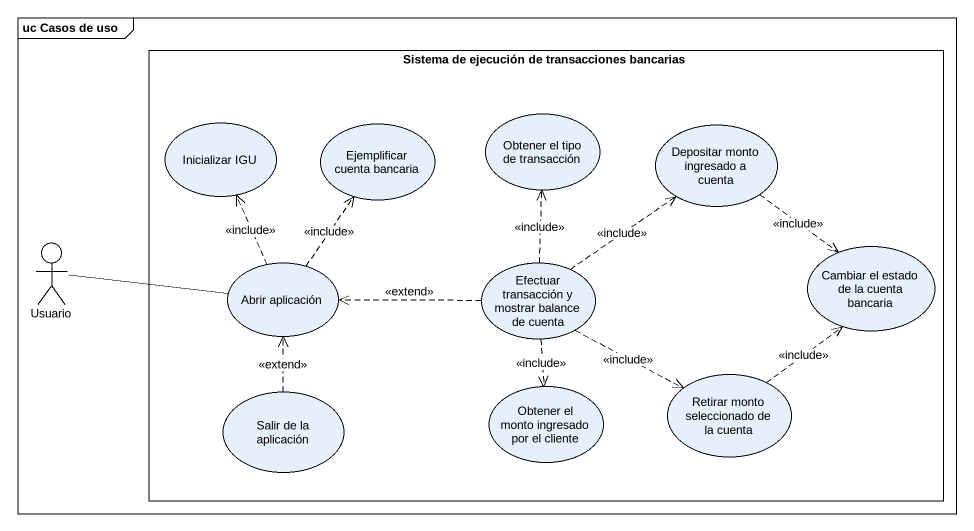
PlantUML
@startuml
mainframe uc Casos de uso
rectangle "Sistema de ejecución de transacciones bancarias" as Sistema_de_ejecución_de {
  usecase "Inicializar IGU" as Inicializar_IGU
  usecase "Ejemplificar cuenta bancaria" as Ejemplificar_cuenta_bancaria
  usecase "Obtener el tipo de transacción" as Obtener_el_tipo_de
  usecase "Depositar monto ingresado a cuenta" as Depositar_monto_ingresado_a
  usecase "Abrir aplicación" as Abrir_aplicación
  usecase "Efectuar transacción y mostrar balance de cuenta" as Efectuar_transacción_y
  usecase "Cambiar el estado de la cuenta bancaria" as Cambiar_el_estado_de_la
  usecase "Salir de la aplicación" as Salir_de_la_aplicación
  usecase "Obtener el monto ingresado por el cliente" as Obtener_el_monto_ingresado
  usecase "Retirar monto seleccionado de la cuenta" as Retirar_monto_seleccionado
}
actor Usuario
Depositar_monto_ingresado_a ..> Cambiar_el_estado_de_la : <<include>>
Usuario -right- Abrir_aplicación
Abrir_aplicación .up.> Inicializar_IGU : <<include>>
Abrir_aplicación .up.> Ejemplificar_cuenta_bancaria : <<include>>
Efectuar_transacción_y .up.> Obtener_el_tipo_de : <<include>>
Efectuar_transacción_y .up.> Depositar_monto_ingresado_a : <<include>>
Efectuar_transacción_y .left.> Abrir_aplicación : <<extend>>
Efectuar_transacción_y ..> Obtener_el_monto_ingresado : <<include>>
Efectuar_transacción_y ..> Retirar_monto_seleccionado : <<include>>
Salir_de_la_aplicación .up.> Abrir_aplicación : <<extend>>
Retirar_monto_seleccionado .up.> Cambiar_el_estado_de_la : <<include>>
@enduml
